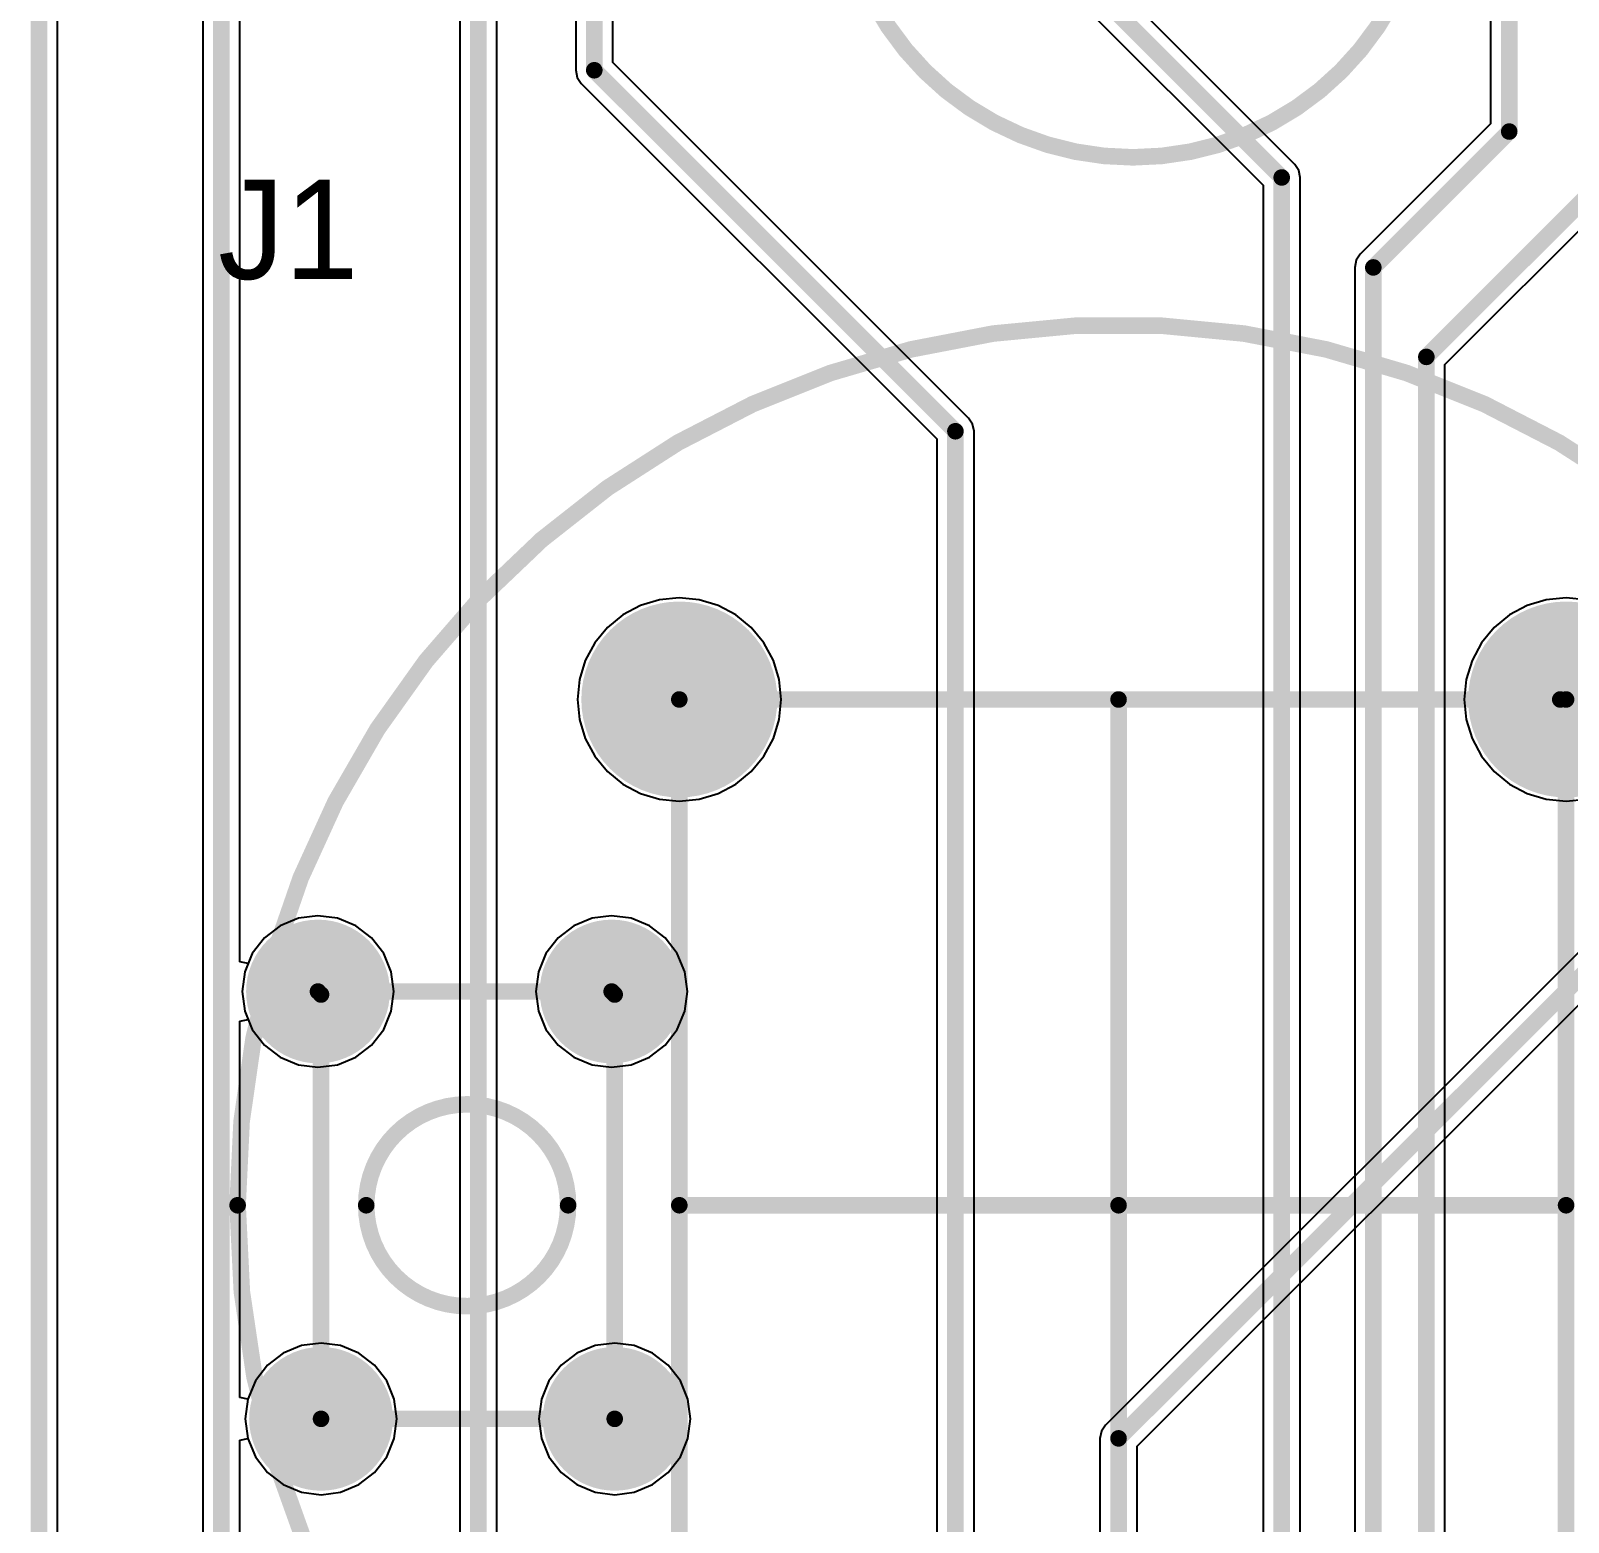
# Model space of a CAD drawing. Header units: millimetres. Extents: x 6.5 to 10.45, y 0.98 to 5.86.
# Drawn here: x 6.5 to 7.428, y 2.864 to 3.764 of the extents above; entities that cross this region are included whole.
import ezdxf

# ---------------------------------------------------------------- set-up
doc = ezdxf.new("R2010")
doc.units = ezdxf.units.MM
doc.header["$MEASUREMENT"] = 0
for name, color, linetype in [('BottomLayer', 5, 'Continuous'), ('BottomSolder', 6, 'Continuous'), ('KeepOutLayer', 6, 'Continuous'), ('MultiLayer', 9, 'Continuous'), ('PadHoleLayer', 156, 'Continuous'), ('TopLayer', 1, 'Continuous'), ('TopOverlay', 2, 'Continuous'), ('TopSolder', 216, 'Continuous')]:
    doc.layers.add(name, color=color, linetype=linetype)

# ---------------------------------------------------------------- blocks, each defined once
blk = doc.blocks.new('BUZZ_DIP_10')
at = {"layer": 'BottomLayer'}
for points in [[(-0.02362, -0.02362), (0.02362, -0.02362), (-0.02362, 0.02362), (0.02362, 0.02362)], [(0.17638, -0.02362), (0.22362, -0.02362), (0.17638, 0.02362), (0.22362, 0.02362)]]:
    blk.add_solid(points, dxfattribs=at)
at = {"layer": 'BottomSolder'}
for points in [[(-0.02762, -0.02762), (0.02762, -0.02762), (-0.02762, 0.02762), (0.02762, 0.02762)], [(0.17238, -0.02762), (0.22762, -0.02762), (0.17238, 0.02762), (0.22762, 0.02762)]]:
    blk.add_solid(points, dxfattribs=at)
at = {"layer": 'MultiLayer'}
for points in [[(-0.02362, -0.02362), (0.02362, -0.02362), (-0.02362, 0.02362), (0.02362, 0.02362)], [(0.17638, -0.02362), (0.22362, -0.02362), (0.17638, 0.02362), (0.22362, 0.02362)]]:
    blk.add_solid(points, dxfattribs=at)
at = {"layer": 'PadHoleLayer', "const_width": 0.01378}
for points in [[(-0.00689, 0, 1), (0.00689, 0, 1)], [(0.19311, 0, 1), (0.20689, 0, 1)]]:
    blk.add_lwpolyline(points, format="xyb", close=True, dxfattribs=at)
at = {"layer": 'TopLayer'}
for points in [[(-0.02362, -0.02362), (0.02362, -0.02362), (-0.02362, 0.02362), (0.02362, 0.02362)], [(0.17638, -0.02362), (0.22362, -0.02362), (0.17638, 0.02362), (0.22362, 0.02362)]]:
    blk.add_solid(points, dxfattribs=at)
at = {"layer": 'TopOverlay'}
for points, const_width in [([(0.27756, 0, 1), (-0.07756, 0, 1)], 0.01), ([(-0.0025, 0.095, 1), (0.0025, 0.095, 1)], 0.005), ([(-0.0275, 0.07, 1), (-0.0225, 0.07, 1)], 0.005), ([(0.0225, 0.07, 1), (0.0275, 0.07, 1)], 0.005), ([(-0.0025, 0.045, 1), (0.0025, 0.045, 1)], 0.005), ([(-0.08006, 0, 1), (-0.07506, 0, 1)], 0.005), ([(0.27506, 0, 1), (0.28006, 0, 1)], 0.005)]:
    blk.add_lwpolyline(points, format="xyb", close=True, dxfattribs=dict(at, const_width=const_width))
at = {"layer": 'TopOverlay', "const_width": 0.01}
for points in [[(0, 0.045), (0, 0.095)], [(-0.025, 0.07), (0.025, 0.07)]]:
    blk.add_lwpolyline(points, dxfattribs=at)
at = {"layer": 'TopSolder'}
for points in [[(-0.02762, -0.02762), (0.02762, -0.02762), (-0.02762, 0.02762), (0.02762, 0.02762)], [(0.17238, -0.02762), (0.22762, -0.02762), (0.17238, 0.02762), (0.22762, 0.02762)]]:
    blk.add_solid(points, dxfattribs=at)
blk = doc.blocks.new('__2_30')
at = {"layer": 'BottomLayer'}
for points, const_width in [([(-0.12256, 0.24024, 1), (-0.06744, 0.24024, 1)], 0.05512), ([(0.41244, 0.24024, 1), (0.46756, 0.24024, 1)], 0.05512), ([(-0.33268, 0.064, 1), (-0.29331, 0.064, 1)], 0.03937), ([(-0.15552, 0.064, 1), (-0.11615, 0.064, 1)], 0.03937), ([(-0.33085, -0.19391, 1), (-0.29148, -0.19391, 1)], 0.03937), ([(-0.15368, -0.19391, 1), (-0.11431, -0.19391, 1)], 0.03937)]:
    blk.add_lwpolyline(points, format="xyb", close=True, dxfattribs=dict(at, const_width=const_width))
at = {"layer": 'BottomSolder'}
for points, const_width in [([(-0.12456, 0.24024, 1), (-0.06544, 0.24024, 1)], 0.05912), ([(0.41044, 0.24024, 1), (0.46956, 0.24024, 1)], 0.05912), ([(-0.33468, 0.064, 1), (-0.29131, 0.064, 1)], 0.04337), ([(-0.15752, 0.064, 1), (-0.11415, 0.064, 1)], 0.04337), ([(-0.33285, -0.19391, 1), (-0.28948, -0.19391, 1)], 0.04337), ([(-0.15568, -0.19391, 1), (-0.11231, -0.19391, 1)], 0.04337)]:
    blk.add_lwpolyline(points, format="xyb", close=True, dxfattribs=dict(at, const_width=const_width))
at = {"layer": 'MultiLayer'}
for points, const_width in [([(-0.12256, 0.24024, 1), (-0.06744, 0.24024, 1)], 0.05512), ([(0.41244, 0.24024, 1), (0.46756, 0.24024, 1)], 0.05512), ([(-0.33268, 0.064, 1), (-0.29331, 0.064, 1)], 0.03937), ([(-0.15552, 0.064, 1), (-0.11615, 0.064, 1)], 0.03937), ([(-0.33085, -0.19391, 1), (-0.29148, -0.19391, 1)], 0.03937), ([(-0.15368, -0.19391, 1), (-0.11431, -0.19391, 1)], 0.03937)]:
    blk.add_lwpolyline(points, format="xyb", close=True, dxfattribs=dict(at, const_width=const_width))
at = {"layer": 'PadHoleLayer'}
for points, const_width in [([(-0.11272, 0.24024, 1), (-0.07728, 0.24024, 1)], 0.03543), ([(0.42228, 0.24024, 1), (0.45772, 0.24024, 1)], 0.03543), ([(-0.32383, 0.064, 1), (-0.30217, 0.064, 1)], 0.02165), ([(-0.14666, 0.064, 1), (-0.12501, 0.064, 1)], 0.02165), ([(-0.32199, -0.19391, 1), (-0.30034, -0.19391, 1)], 0.02165), ([(-0.14483, -0.19391, 1), (-0.12317, -0.19391, 1)], 0.02165)]:
    blk.add_lwpolyline(points, format="xyb", close=True, dxfattribs=dict(at, const_width=const_width))
at = {"layer": 'TopLayer'}
for points, const_width in [([(-0.12256, 0.24024, 1), (-0.06744, 0.24024, 1)], 0.05512), ([(0.41244, 0.24024, 1), (0.46756, 0.24024, 1)], 0.05512), ([(-0.33268, 0.064, 1), (-0.29331, 0.064, 1)], 0.03937), ([(-0.15552, 0.064, 1), (-0.11615, 0.064, 1)], 0.03937), ([(-0.33085, -0.19391, 1), (-0.29148, -0.19391, 1)], 0.03937), ([(-0.15368, -0.19391, 1), (-0.11431, -0.19391, 1)], 0.03937)]:
    blk.add_lwpolyline(points, format="xyb", close=True, dxfattribs=dict(at, const_width=const_width))
at = {"layer": 'TopOverlay'}
for points, const_width in [([(0.7015, -0.065, 1), (-0.3615, -0.065, 1)], 0.01), ([(-0.0975, 0.24024, 1), (-0.0925, 0.24024, 1)], 0.005), ([(-0.0975, 0.24024, 1), (-0.0925, 0.24024, 1)], 0.005), ([(0.1675, 0.24024, 1), (0.1725, 0.24024, 1)], 0.005), ([(0.434, 0.24024, 1), (0.439, 0.24024, 1)], 0.005), ([(0.4375, 0.24024, 1), (0.4425, 0.24024, 1)], 0.005), ([(-0.3155, 0.064, 1), (-0.3105, 0.064, 1)], 0.005), ([(-0.31367, 0.06217, 1), (-0.30867, 0.06217, 1)], 0.005), ([(-0.13834, 0.064, 1), (-0.13334, 0.064, 1)], 0.005), ([(-0.13834, 0.064, 1), (-0.13334, 0.064, 1)], 0.005), ([(-0.1365, 0.06217, 1), (-0.1315, 0.06217, 1)], 0.005), ([(-0.1365, 0.06217, 1), (-0.1315, 0.06217, 1)], 0.005), ([(-0.1621, -0.065, 1), (-0.2839, -0.065, 1)], 0.01), ([(-0.364, -0.065, 1), (-0.359, -0.065, 1)], 0.005), ([(-0.2864, -0.065, 1), (-0.2814, -0.065, 1)], 0.005), ([(-0.1646, -0.065, 1), (-0.1596, -0.065, 1)], 0.005), ([(-0.0975, -0.065, 1), (-0.0925, -0.065, 1)], 0.005), ([(0.1675, -0.065, 1), (0.1725, -0.065, 1)], 0.005), ([(0.1675, -0.065, 1), (0.1725, -0.065, 1)], 0.005), ([(0.1675, -0.065, 1), (0.1725, -0.065, 1)], 0.005), ([(0.1675, -0.065, 1), (0.1725, -0.065, 1)], 0.005), ([(0.4375, -0.065, 1), (0.4425, -0.065, 1)], 0.005), ([(-0.31367, -0.19391, 1), (-0.30867, -0.19391, 1)], 0.005), ([(-0.31367, -0.19391, 1), (-0.30867, -0.19391, 1)], 0.005), ([(-0.1365, -0.19391, 1), (-0.1315, -0.19391, 1)], 0.005), ([(-0.1365, -0.19391, 1), (-0.1315, -0.19391, 1)], 0.005)]:
    blk.add_lwpolyline(points, format="xyb", close=True, dxfattribs=dict(at, const_width=const_width))
at = {"layer": 'TopOverlay', "const_width": 0.01}
for points in [[(-0.095, -0.37), (-0.095, 0.24024)], [(-0.095, 0.24024), (0.4365, 0.24024)], [(0.17, -0.065), (0.17, 0.24024)], [(0.44, -0.37), (0.44, 0.24024)], [(-0.313, 0.064), (-0.13584, 0.064)], [(-0.31117, -0.19391), (-0.31117, 0.06217)], [(-0.13584, 0.064), (-0.134, 0.06217)], [(-0.134, -0.19391), (-0.134, 0.06217)], [(-0.095, -0.065), (0.17, -0.065)], [(0.17, -0.4587), (0.17, -0.065)], [(0.17, -0.065), (0.44, -0.065)], [(-0.31117, -0.19391), (-0.134, -0.19391)]]:
    blk.add_lwpolyline(points, dxfattribs=at)
at = {"layer": 'TopSolder'}
for points, const_width in [([(-0.12456, 0.24024, 1), (-0.06544, 0.24024, 1)], 0.05912), ([(0.41044, 0.24024, 1), (0.46956, 0.24024, 1)], 0.05912), ([(-0.33468, 0.064, 1), (-0.29131, 0.064, 1)], 0.04337), ([(-0.15752, 0.064, 1), (-0.11415, 0.064, 1)], 0.04337), ([(-0.33285, -0.19391, 1), (-0.28948, -0.19391, 1)], 0.04337), ([(-0.15568, -0.19391, 1), (-0.11231, -0.19391, 1)], 0.04337)]:
    blk.add_lwpolyline(points, format="xyb", close=True, dxfattribs=dict(at, const_width=const_width))

msp = doc.modelspace()

# ---------------------------------------------------------------- linework, layer by layer
at = {"layer": 'BottomLayer'}
for p, q in [((6.51622, 1.495), (6.51622, 3.83891)), ((7.88878, 3.66265), (7.14837, 2.92223)), ((7.16752, 2.90965), (7.90793, 3.65007)), ((6.8678, 3.41697), (6.85718, 3.4113)), ((6.87932, 3.42047), (6.8678, 3.41697)), ((6.8913, 3.42165), (6.87932, 3.42047)), ((6.90328, 3.42047), (6.8913, 3.42165)), ((6.9148, 3.41697), (6.90328, 3.42047)), ((6.92542, 3.4113), (6.9148, 3.41697)), ((7.4028, 3.41697), (7.39218, 3.4113)), ((7.41432, 3.42047), (7.4028, 3.41697)), ((7.4263, 3.42165), (7.41432, 3.42047)), ((7.43828, 3.42047), (7.4263, 3.42165)), ((6.85718, 3.4113), (6.84787, 3.40366)), ((6.93473, 3.40366), (6.92542, 3.4113)), ((7.39218, 3.4113), (7.38287, 3.40366)), ((6.84787, 3.40366), (6.84024, 3.39436)), ((6.94236, 3.39436), (6.93473, 3.40366)), ((7.38287, 3.40366), (7.37524, 3.39436)), ((6.84024, 3.39436), (6.83456, 3.38374)), ((6.94804, 3.38374), (6.94236, 3.39436)), ((7.37524, 3.39436), (7.36956, 3.38374)), ((6.83456, 3.38374), (6.83107, 3.37222)), ((6.95153, 3.37222), (6.94804, 3.38374)), ((7.36956, 3.38374), (7.36607, 3.37222)), ((6.83107, 3.37222), (6.82989, 3.36024)), ((6.95271, 3.36024), (6.95153, 3.37222)), ((7.36607, 3.37222), (7.36489, 3.36024)), ((6.82989, 3.36024), (6.83107, 3.34825)), ((6.95153, 3.34825), (6.95271, 3.36024)), ((7.36489, 3.36024), (7.36607, 3.34825)), ((6.83107, 3.34825), (6.83456, 3.33673)), ((6.94804, 3.33673), (6.95153, 3.34825)), ((7.36607, 3.34825), (7.36956, 3.33673)), ((6.83456, 3.33673), (6.84024, 3.32612)), ((6.94236, 3.32612), (6.94804, 3.33673)), ((7.36956, 3.33673), (7.37524, 3.32612)), ((6.84024, 3.32612), (6.84787, 3.31681)), ((6.93473, 3.31681), (6.94236, 3.32612)), ((7.37524, 3.32612), (7.38287, 3.31681)), ((6.84787, 3.31681), (6.85718, 3.30917)), ((6.92542, 3.30917), (6.93473, 3.31681)), ((7.38287, 3.31681), (7.39218, 3.30917)), ((6.85718, 3.30917), (6.8678, 3.3035)), ((6.8678, 3.3035), (6.87932, 3.3)), ((6.90328, 3.3), (6.9148, 3.3035)), ((6.9148, 3.3035), (6.92542, 3.30917)), ((7.39218, 3.30917), (7.4028, 3.3035)), ((7.4028, 3.3035), (7.41432, 3.3)), ((6.87932, 3.3), (6.8913, 3.29882)), ((6.8913, 3.29882), (6.90328, 3.3)), ((7.41432, 3.3), (7.4263, 3.29882)), ((7.4263, 3.29882), (7.43828, 3.3)), ((6.66146, 3.2282), (6.65042, 3.22363)), ((6.6733, 3.22976), (6.66146, 3.2282)), ((6.68514, 3.2282), (6.6733, 3.22976)), ((6.69618, 3.22363), (6.68514, 3.2282)), ((6.83862, 3.2282), (6.82758, 3.22363)), ((6.85046, 3.22976), (6.83862, 3.2282)), ((6.86231, 3.2282), (6.85046, 3.22976)), ((6.87334, 3.22363), (6.86231, 3.2282)), ((6.65042, 3.22363), (6.64094, 3.21636)), ((6.70566, 3.21636), (6.69618, 3.22363)), ((6.82758, 3.22363), (6.81811, 3.21636)), ((6.88282, 3.21636), (6.87334, 3.22363)), ((6.64094, 3.21636), (6.63367, 3.20688)), ((6.71293, 3.20688), (6.70566, 3.21636)), ((6.81811, 3.21636), (6.81083, 3.20688)), ((6.89009, 3.20688), (6.88282, 3.21636)), ((6.63367, 3.20688), (6.6291, 3.19584)), ((6.7175, 3.19584), (6.71293, 3.20688)), ((6.81083, 3.20688), (6.80626, 3.19584)), ((6.89467, 3.19584), (6.89009, 3.20688)), ((6.6291, 3.19584), (6.62754, 3.184)), ((6.71906, 3.184), (6.7175, 3.19584)), ((6.80626, 3.19584), (6.8047, 3.184)), ((6.89623, 3.184), (6.89467, 3.19584)), ((6.62754, 3.184), (6.6291, 3.17216)), ((6.7175, 3.17216), (6.71906, 3.184)), ((6.8047, 3.184), (6.80626, 3.17216)), ((6.89467, 3.17216), (6.89623, 3.184)), ((6.6291, 3.17216), (6.63367, 3.16112)), ((6.71293, 3.16112), (6.7175, 3.17216)), ((6.80626, 3.17216), (6.81083, 3.16112)), ((6.89009, 3.16112), (6.89467, 3.17216)), ((6.63367, 3.16112), (6.64094, 3.15164)), ((6.70566, 3.15164), (6.71293, 3.16112)), ((6.81083, 3.16112), (6.81811, 3.15164)), ((6.88282, 3.15164), (6.89009, 3.16112)), ((6.64094, 3.15164), (6.65042, 3.14437)), ((6.69618, 3.14437), (6.70566, 3.15164)), ((6.81811, 3.15164), (6.82758, 3.14437)), ((6.87334, 3.14437), (6.88282, 3.15164)), ((6.65042, 3.14437), (6.66146, 3.1398)), ((6.66146, 3.1398), (6.6733, 3.13824)), ((6.6733, 3.13824), (6.68514, 3.1398)), ((6.68514, 3.1398), (6.69618, 3.14437)), ((6.82758, 3.14437), (6.83862, 3.1398)), ((6.83862, 3.1398), (6.85046, 3.13824)), ((6.85046, 3.13824), (6.86231, 3.1398)), ((6.86231, 3.1398), (6.87334, 3.14437)), ((6.66329, 2.9703), (6.65225, 2.96572)), ((6.67513, 2.97186), (6.66329, 2.9703)), ((6.68698, 2.9703), (6.67513, 2.97186)), ((6.69801, 2.96572), (6.68698, 2.9703)), ((6.84046, 2.9703), (6.82942, 2.96572)), ((6.8523, 2.97186), (6.84046, 2.9703)), ((6.86414, 2.9703), (6.8523, 2.97186)), ((6.87518, 2.96572), (6.86414, 2.9703)), ((6.65225, 2.96572), (6.64278, 2.95845)), ((6.70749, 2.95845), (6.69801, 2.96572)), ((6.82942, 2.96572), (6.81994, 2.95845)), ((6.88466, 2.95845), (6.87518, 2.96572)), ((6.64278, 2.95845), (6.6355, 2.94897)), ((6.71476, 2.94897), (6.70749, 2.95845)), ((6.81994, 2.95845), (6.81267, 2.94897)), ((6.89193, 2.94897), (6.88466, 2.95845)), ((6.6355, 2.94897), (6.63093, 2.93794)), ((6.71934, 2.93794), (6.71476, 2.94897)), ((6.81267, 2.94897), (6.8081, 2.93794)), ((6.8965, 2.93794), (6.89193, 2.94897)), ((6.63093, 2.93794), (6.62937, 2.92609)), ((6.7209, 2.92609), (6.71934, 2.93794)), ((6.8081, 2.93794), (6.80654, 2.92609)), ((6.89806, 2.92609), (6.8965, 2.93794)), ((6.62937, 2.92609), (6.63093, 2.91425)), ((6.71934, 2.91425), (6.7209, 2.92609)), ((6.80654, 2.92609), (6.8081, 2.91425)), ((6.8965, 2.91425), (6.89806, 2.92609)), ((7.14837, 2.92223), (7.14594, 2.91859)), ((6.63093, 2.91425), (6.6355, 2.90321)), ((6.71476, 2.90321), (6.71934, 2.91425)), ((6.8081, 2.91425), (6.81267, 2.90321)), ((6.89193, 2.90321), (6.8965, 2.91425)), ((7.14594, 2.91859), (7.14508, 2.9143)), ((7.14508, 2.9143), (7.14508, 2.9143)), ((7.14508, 2.9143), (7.14508, 2.72503)), ((7.16752, 2.72503), (7.16752, 2.90965)), ((6.6355, 2.90321), (6.64278, 2.89374)), ((6.70749, 2.89374), (6.71476, 2.90321)), ((6.81267, 2.90321), (6.81994, 2.89374)), ((6.88466, 2.89374), (6.89193, 2.90321)), ((6.64278, 2.89374), (6.65225, 2.88646)), ((6.65225, 2.88646), (6.66329, 2.88189)), ((6.68698, 2.88189), (6.69801, 2.88646)), ((6.69801, 2.88646), (6.70749, 2.89374)), ((6.81994, 2.89374), (6.82942, 2.88646)), ((6.82942, 2.88646), (6.84046, 2.88189)), ((6.86414, 2.88189), (6.87518, 2.88646)), ((6.87518, 2.88646), (6.88466, 2.89374)), ((6.66329, 2.88189), (6.67513, 2.88033)), ((6.67513, 2.88033), (6.68698, 2.88189)), ((6.84046, 2.88189), (6.8523, 2.88033)), ((6.8523, 2.88033), (6.86414, 2.88189))]:
    msp.add_line(p, q, dxfattribs=at)
at = {"layer": 'BottomLayer', "const_width": 0.01}
for points in [[(7.1563, 2.9143), (7.9, 3.658)], [(7.1563, 2.6613), (7.1563, 2.9143)]]:
    msp.add_lwpolyline(points, dxfattribs=at)
at = {"layer": 'BottomLayer', "const_width": 0.005}
msp.add_lwpolyline([(7.1538, 2.9143, 1), (7.1588, 2.9143, 1)], format="xyb", close=True, dxfattribs=at)
msp.add_lwpolyline([(7.1538, 2.9143, 1), (7.1588, 2.9143, 1)], format="xyb", close=True, dxfattribs=at)
at = {"layer": 'KeepOutLayer', "const_width": 0.01}
msp.add_lwpolyline([(6.505, 1.495), (6.505, 3.84398)], dxfattribs=at)
at = {"layer": 'TopLayer'}
for p, q in [((7.38078, 4.15753), (7.38078, 3.70765)), ((6.82878, 4.05627), (6.82878, 3.74)), ((6.85122, 3.74465), (6.85122, 4.05627)), ((6.60378, 4.016), (6.60378, 1.93891)), ((6.62622, 3.20195), (6.62622, 4.01135)), ((6.75878, 3.9971), (6.75878, 1.763)), ((6.78122, 1.76765), (6.78122, 3.99723)), ((7.26265, 3.68321), (7.10055, 3.84531)), ((6.51622, 1.495), (6.51622, 3.83891)), ((7.08463, 3.82951), (7.24351, 3.67063)), ((7.35322, 3.56235), (7.61786, 3.827)), ((6.82878, 3.74), (6.82878, 3.74)), ((6.82878, 3.74), (6.82964, 3.73571)), ((7.0658, 3.53006), (6.85122, 3.74465)), ((6.82964, 3.73571), (6.83207, 3.73207)), ((6.83207, 3.73207), (7.04666, 3.51748)), ((7.38078, 3.70765), (7.30207, 3.62893)), ((7.26509, 3.67957), (7.26265, 3.68321)), ((7.26265, 3.68321), (7.26265, 3.68321)), ((7.26594, 3.67528), (7.26509, 3.67957)), ((7.26594, 2.72503), (7.26594, 3.67528)), ((7.26594, 3.67528), (7.26594, 3.67528)), ((7.24351, 3.67063), (7.24351, 2.72503)), ((7.30207, 3.62893), (7.29964, 3.62529)), ((7.29964, 3.62529), (7.29878, 3.621)), ((7.29878, 3.621), (7.29878, 3.621)), ((7.29878, 3.621), (7.29878, 2.6855)), ((7.35322, 2.62691), (7.35322, 3.56235)), ((7.06824, 3.52642), (7.0658, 3.53006)), ((7.0658, 3.53006), (7.0658, 3.53006)), ((7.06909, 3.52213), (7.06824, 3.52642)), ((7.04666, 3.51748), (7.04666, 2.72503)), ((7.06909, 2.72503), (7.06909, 3.52213)), ((7.06909, 3.52213), (7.06909, 3.52213)), ((6.8678, 3.41697), (6.85718, 3.4113)), ((6.87932, 3.42047), (6.8678, 3.41697)), ((6.8913, 3.42165), (6.87932, 3.42047)), ((6.90328, 3.42047), (6.8913, 3.42165)), ((6.9148, 3.41697), (6.90328, 3.42047)), ((6.92542, 3.4113), (6.9148, 3.41697)), ((7.4028, 3.41697), (7.39218, 3.4113)), ((7.41432, 3.42047), (7.4028, 3.41697)), ((7.4263, 3.42165), (7.41432, 3.42047)), ((7.43828, 3.42047), (7.4263, 3.42165)), ((6.85718, 3.4113), (6.84787, 3.40366)), ((6.93473, 3.40366), (6.92542, 3.4113)), ((7.39218, 3.4113), (7.38287, 3.40366)), ((6.84787, 3.40366), (6.84024, 3.39436)), ((6.94236, 3.39436), (6.93473, 3.40366)), ((7.38287, 3.40366), (7.37524, 3.39436)), ((6.84024, 3.39436), (6.83456, 3.38374)), ((6.94804, 3.38374), (6.94236, 3.39436)), ((7.37524, 3.39436), (7.36956, 3.38374)), ((6.83456, 3.38374), (6.83107, 3.37222)), ((6.95153, 3.37222), (6.94804, 3.38374)), ((7.36956, 3.38374), (7.36607, 3.37222)), ((6.83107, 3.37222), (6.82989, 3.36024)), ((6.95271, 3.36024), (6.95153, 3.37222)), ((7.36607, 3.37222), (7.36489, 3.36024)), ((6.82989, 3.36024), (6.83107, 3.34825)), ((6.95153, 3.34825), (6.95271, 3.36024)), ((7.36489, 3.36024), (7.36607, 3.34825)), ((6.83107, 3.34825), (6.83456, 3.33673)), ((6.94804, 3.33673), (6.95153, 3.34825)), ((7.36607, 3.34825), (7.36956, 3.33673)), ((6.83456, 3.33673), (6.84024, 3.32612)), ((6.94236, 3.32612), (6.94804, 3.33673)), ((7.36956, 3.33673), (7.37524, 3.32612)), ((6.84024, 3.32612), (6.84787, 3.31681)), ((6.93473, 3.31681), (6.94236, 3.32612)), ((7.37524, 3.32612), (7.38287, 3.31681)), ((6.84787, 3.31681), (6.85718, 3.30917)), ((6.92542, 3.30917), (6.93473, 3.31681)), ((7.38287, 3.31681), (7.39218, 3.30917)), ((6.85718, 3.30917), (6.8678, 3.3035)), ((6.8678, 3.3035), (6.87932, 3.3)), ((6.90328, 3.3), (6.9148, 3.3035)), ((6.9148, 3.3035), (6.92542, 3.30917)), ((7.39218, 3.30917), (7.4028, 3.3035)), ((7.4028, 3.3035), (7.41432, 3.3)), ((6.87932, 3.3), (6.8913, 3.29882)), ((6.8913, 3.29882), (6.90328, 3.3)), ((7.41432, 3.3), (7.4263, 3.29882)), ((7.4263, 3.29882), (7.43828, 3.3)), ((6.66146, 3.2282), (6.65042, 3.22363)), ((6.6733, 3.22976), (6.66146, 3.2282)), ((6.68514, 3.2282), (6.6733, 3.22976)), ((6.69618, 3.22363), (6.68514, 3.2282)), ((6.83862, 3.2282), (6.82758, 3.22363)), ((6.85046, 3.22976), (6.83862, 3.2282)), ((6.86231, 3.2282), (6.85046, 3.22976)), ((6.87334, 3.22363), (6.86231, 3.2282)), ((6.65042, 3.22363), (6.64094, 3.21636)), ((6.70566, 3.21636), (6.69618, 3.22363)), ((6.82758, 3.22363), (6.81811, 3.21636)), ((6.88282, 3.21636), (6.87334, 3.22363)), ((6.64094, 3.21636), (6.63367, 3.20688)), ((6.71293, 3.20688), (6.70566, 3.21636)), ((6.81811, 3.21636), (6.81083, 3.20688)), ((6.89009, 3.20688), (6.88282, 3.21636)), ((6.63122, 3.20096), (6.62622, 3.20195)), ((6.63367, 3.20688), (6.63122, 3.20096)), ((6.7175, 3.19584), (6.71293, 3.20688)), ((6.81083, 3.20688), (6.80626, 3.19584)), ((6.89467, 3.19584), (6.89009, 3.20688)), ((6.71906, 3.184), (6.7175, 3.19584)), ((6.80626, 3.19584), (6.8047, 3.184)), ((6.89623, 3.184), (6.89467, 3.19584)), ((6.7175, 3.17216), (6.71906, 3.184)), ((6.8047, 3.184), (6.80626, 3.17216)), ((6.89467, 3.17216), (6.89623, 3.184)), ((6.62622, 3.16605), (6.63122, 3.16704)), ((6.62622, 2.93901), (6.62622, 3.16605)), ((6.63122, 3.16704), (6.63367, 3.16112)), ((6.71293, 3.16112), (6.7175, 3.17216)), ((6.80626, 3.17216), (6.81083, 3.16112)), ((6.89009, 3.16112), (6.89467, 3.17216)), ((6.63367, 3.16112), (6.64094, 3.15164)), ((6.70566, 3.15164), (6.71293, 3.16112)), ((6.81083, 3.16112), (6.81811, 3.15164)), ((6.88282, 3.15164), (6.89009, 3.16112)), ((6.64094, 3.15164), (6.65042, 3.14437)), ((6.69618, 3.14437), (6.70566, 3.15164)), ((6.81811, 3.15164), (6.82758, 3.14437)), ((6.87334, 3.14437), (6.88282, 3.15164)), ((6.65042, 3.14437), (6.66146, 3.1398)), ((6.66146, 3.1398), (6.6733, 3.13824)), ((6.6733, 3.13824), (6.68514, 3.1398)), ((6.68514, 3.1398), (6.69618, 3.14437)), ((6.82758, 3.14437), (6.83862, 3.1398)), ((6.83862, 3.1398), (6.85046, 3.13824)), ((6.85046, 3.13824), (6.86231, 3.1398)), ((6.86231, 3.1398), (6.87334, 3.14437)), ((6.66329, 2.9703), (6.65225, 2.96572)), ((6.67513, 2.97186), (6.66329, 2.9703)), ((6.68698, 2.9703), (6.67513, 2.97186)), ((6.69801, 2.96572), (6.68698, 2.9703)), ((6.84046, 2.9703), (6.82942, 2.96572)), ((6.8523, 2.97186), (6.84046, 2.9703)), ((6.86414, 2.9703), (6.8523, 2.97186)), ((6.87518, 2.96572), (6.86414, 2.9703)), ((6.65225, 2.96572), (6.64278, 2.95845)), ((6.70749, 2.95845), (6.69801, 2.96572)), ((6.82942, 2.96572), (6.81994, 2.95845)), ((6.88466, 2.95845), (6.87518, 2.96572)), ((6.64278, 2.95845), (6.6355, 2.94897)), ((6.71476, 2.94897), (6.70749, 2.95845)), ((6.81994, 2.95845), (6.81267, 2.94897)), ((6.89193, 2.94897), (6.88466, 2.95845)), ((6.6355, 2.94897), (6.63093, 2.93794)), ((6.71934, 2.93794), (6.71476, 2.94897)), ((6.81267, 2.94897), (6.8081, 2.93794)), ((6.8965, 2.93794), (6.89193, 2.94897)), ((6.63093, 2.93794), (6.62622, 2.93901)), ((6.7209, 2.92609), (6.71934, 2.93794)), ((6.8081, 2.93794), (6.80654, 2.92609)), ((6.89806, 2.92609), (6.8965, 2.93794)), ((6.71934, 2.91425), (6.7209, 2.92609)), ((6.80654, 2.92609), (6.8081, 2.91425)), ((6.8965, 2.91425), (6.89806, 2.92609)), ((6.62622, 2.91318), (6.63093, 2.91425)), ((6.62622, 1.93891), (6.62622, 2.91318)), ((6.63093, 2.91425), (6.6355, 2.90321)), ((6.71476, 2.90321), (6.71934, 2.91425)), ((6.8081, 2.91425), (6.81267, 2.90321)), ((6.89193, 2.90321), (6.8965, 2.91425)), ((6.6355, 2.90321), (6.64278, 2.89374)), ((6.70749, 2.89374), (6.71476, 2.90321)), ((6.81267, 2.90321), (6.81994, 2.89374)), ((6.88466, 2.89374), (6.89193, 2.90321)), ((6.64278, 2.89374), (6.65225, 2.88646)), ((6.65225, 2.88646), (6.66329, 2.88189)), ((6.68698, 2.88189), (6.69801, 2.88646)), ((6.69801, 2.88646), (6.70749, 2.89374)), ((6.81994, 2.89374), (6.82942, 2.88646)), ((6.82942, 2.88646), (6.84046, 2.88189)), ((6.86414, 2.88189), (6.87518, 2.88646)), ((6.87518, 2.88646), (6.88466, 2.89374)), ((6.66329, 2.88189), (6.67513, 2.88033)), ((6.67513, 2.88033), (6.68698, 2.88189)), ((6.84046, 2.88189), (6.8523, 2.88033)), ((6.8523, 2.88033), (6.86414, 2.88189))]:
    msp.add_line(p, q, dxfattribs=at)
at = {"layer": 'TopLayer', "const_width": 0.01}
for points in [[(7.392, 3.703), (7.392, 4.204)], [(6.84, 3.74), (6.84, 4.12)], [(6.615, 1.92), (6.615, 4.016)], [(6.77, 1.763), (6.77, 3.998)], [(7.342, 3.567), (7.65, 3.875)], [(7.065, 3.865), (7.25472, 3.67528)], [(6.84, 3.74), (7.05787, 3.52213)], [(7.31, 3.621), (7.392, 3.703)], [(7.25472, 2.6613), (7.25472, 3.67528)], [(7.31, 2.576), (7.31, 3.621)], [(7.342, 2.608), (7.342, 3.567)], [(7.05787, 2.6613), (7.05787, 3.52213)]]:
    msp.add_lwpolyline(points, dxfattribs=at)
at = {"layer": 'TopLayer', "const_width": 0.005}
for points in [[(6.8375, 3.74, 1), (6.8425, 3.74, 1)], [(6.8375, 3.74, 1), (6.8425, 3.74, 1)], [(7.3895, 3.703, 1), (7.3945, 3.703, 1)], [(7.3895, 3.703, 1), (7.3945, 3.703, 1)], [(7.25222, 3.67528, 1), (7.25722, 3.67528, 1)], [(7.25222, 3.67528, 1), (7.25722, 3.67528, 1)], [(7.3075, 3.621, 1), (7.3125, 3.621, 1)], [(7.3075, 3.621, 1), (7.3125, 3.621, 1)], [(7.3395, 3.567, 1), (7.3445, 3.567, 1)], [(7.3395, 3.567, 1), (7.3445, 3.567, 1)], [(7.05537, 3.52213, 1), (7.06037, 3.52213, 1)], [(7.05537, 3.52213, 1), (7.06037, 3.52213, 1)]]:
    msp.add_lwpolyline(points, format="xyb", close=True, dxfattribs=at)

# ---------------------------------------------------------------- block references
msp.add_blockref('BUZZ_DIP_10', (7.065, 3.865))
at = {"rotation": 360}
msp.add_blockref('__2_30', (6.9863, 3.12), dxfattribs=at)

# ---------------------------------------------------------------- texts
at = {"layer": 'TopOverlay'}
msp.add_text('J1', height=0.06, dxfattribs=at).set_placement((6.613, 3.614))

doc.saveas('drawing.dxf')
